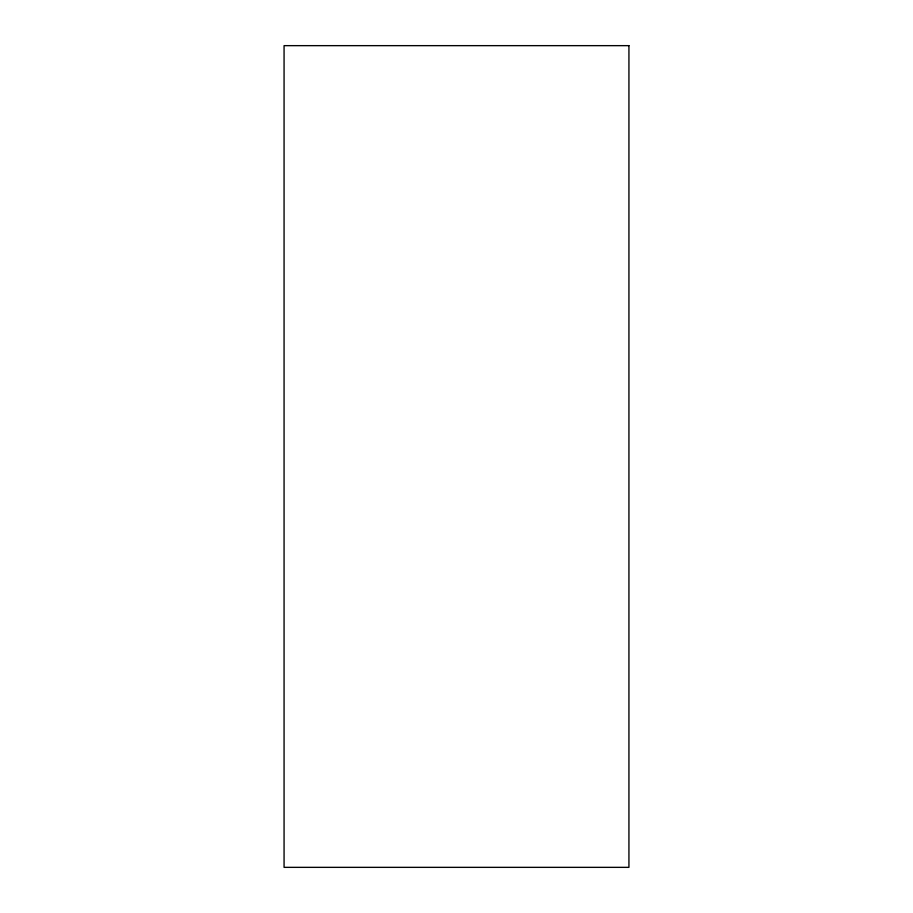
<?xml version="1.0" encoding="UTF-8"?>
<svg xmlns="http://www.w3.org/2000/svg" width="913" height="913" viewBox="0 0 913 913"><rect width="100%" height="100%" fill="white"/><g stroke="black" fill="none" stroke-linecap="round" stroke-linejoin="round"><path stroke-width="1.37" d="M628.931 45.65L284.069 45.65L284.069 867.35L628.931 867.35L628.931 45.65"/></g></svg>
